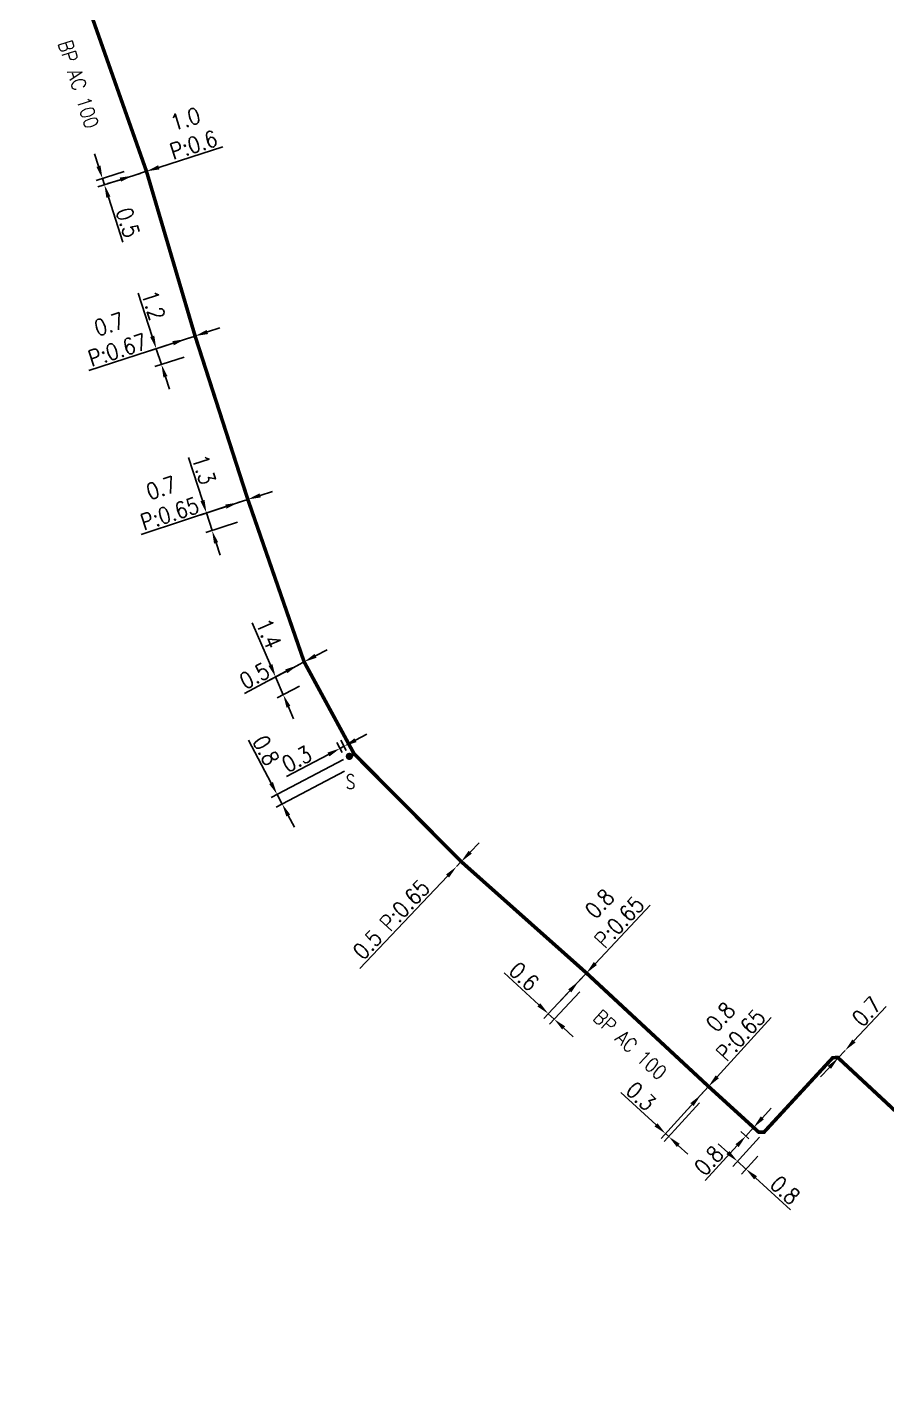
# Model space of a CAD drawing. Header units: millimetres. Extents: x 185000 to 186000, y 127990 to 129010.
# Drawn here: x 185877.5 to 185937, y 128813.1 to 128907.9 of the extents above; entities that cross this region are included whole.
import ezdxf
from ezdxf.enums import TextEntityAlignment as Align

# ---------------------------------------------------------------- set-up
doc = ezdxf.new("R2010")
doc.units = ezdxf.units.MM
doc.header["$PDMODE"] = 34
doc.linetypes.add('L_25_AP', pattern=[2000, 1000, 1000])
doc.layers.get('0').update_dxf_attribs({"linetype": 'CONTINUOUS'})
doc.layers.get('DEFPOINTS').update_dxf_attribs({"linetype": 'CONTINUOUS'})
doc.layers.add('L_150', color=1, linetype='CONTINUOUS')
doc.layers.add('L_300', color=7, linetype='CONTINUOUS')
doc.styles.add('G_ROMANS', font='ROMANS.SHX', dxfattribs={"width": 0.75})
doc.styles.get("Standard").update_dxf_attribs({"font": 'romans.shx', "width": 0.85})
doc.dimstyles.get("Standard").update_dxf_attribs({"dimtxt": 1.5, "dimasz": 1.2, "dimexe": 0.625, "dimexo": 0.625, "dimgap": 0.25, "dimtad": 1, "dimdec": 1, "dimzin": 0, "dimdsep": 46, "dimtxsty": 'Standard', "dimcen": -0.5, "dimadec": 0, "dimazin": 0, "dimtfac": 1, "dimtdec": 1, "dimtmove": 0, "dimatfit": 3, "dimfxl": 0, "dimtolj": 1, "dimtzin": 0, "dimarcsym": 0})

# ---------------------------------------------------------------- blocks, each defined once
blk = doc.blocks.new('*D753')
at = {"layer": 'DEFPOINTS', "color": 0, "linetype": 'Continuous', "transparency": 16777216}
for p in [(185928.518, 128831.321), (185928.402, 128830.008), (185927.267, 128828.76)]:
    blk.add_point(p, dxfattribs=at)
at = {"layer": 'L_150', "color": 0, "linetype": 'Continuous', "lineweight": -2, "transparency": 16777216}
for p, q in [((185928.203, 128830.975), (185926.361, 128828.95)), ((185926.011, 128829.903), (185925.345, 128830.508)), ((185928.087, 128829.661), (185926.951, 128828.413)), ((185926.676, 128829.297), (185927.267, 128828.76)), ((185927.932, 128828.154), (185930.357, 128825.947))]:
    blk.add_line(p, q, dxfattribs=at)
at = {"layer": 'L_150', "color": 0, "linetype": 'Continuous', "transparency": 16777216}
for points in [[(185926.112, 128830.013), (185925.91, 128829.792), (185926.676, 128829.297)], [(185928.033, 128828.265), (185927.832, 128828.043), (185927.267, 128828.76)]]:
    blk.add_solid(points, dxfattribs=at)
at = {"layer": 'L_150', "color": 0, "linetype": 'Continuous', "transparency": 16777216, "insert": (185929.983, 128827.303), "char_height": 1.125, "attachment_point": 5, "rotation": 317.70087}
blk.add_mtext('\\A1;0.8', dxfattribs=at)
blk = doc.blocks.new('*D754')
at = {"layer": 'DEFPOINTS', "color": 0, "linetype": 'Continuous', "transparency": 16777216}
for p in [(185933.659, 128836.463), (185934.136, 128836.975), (185934.136, 128836.975)]:
    blk.add_point(p, dxfattribs=at)
at = {"layer": 'L_150', "color": 0, "linetype": 'Continuous', "lineweight": -2, "transparency": 16777216}
for p, q in [((185934.749, 128837.635), (185936.982, 128840.035)), ((185933.659, 128836.463), (185934.136, 128836.975)), ((185933.046, 128835.804), (185932.433, 128835.145))]:
    blk.add_line(p, q, dxfattribs=at)
at = {"layer": 'L_150', "color": 0, "linetype": 'Continuous', "transparency": 16777216}
for points in [[(185934.639, 128837.737), (185934.859, 128837.532), (185934.136, 128836.975)], [(185932.937, 128835.906), (185933.156, 128835.702), (185933.659, 128836.463)]]:
    blk.add_solid(points, dxfattribs=at)
at = {"layer": 'L_150', "color": 0, "linetype": 'Continuous', "transparency": 16777216, "insert": (185935.623, 128839.675), "char_height": 1.125, "attachment_point": 5, "rotation": 47.07562}
blk.add_mtext('\\A1;0.7', dxfattribs=at)
blk = doc.blocks.new('*D755')
at = {"layer": 'DEFPOINTS', "color": 0, "linetype": 'Continuous', "transparency": 16777216}
for p in [(185927.256, 128831.051), (185928.164, 128831.306), (185927.81, 128830.546)]:
    blk.add_point(p, dxfattribs=at)
at = {"layer": 'L_150', "color": 0, "linetype": 'Continuous', "lineweight": -2, "transparency": 16777216}
for p, q in [((185928.4, 128832.308), (185929.006, 128832.974)), ((185927.794, 128831.642), (185927.256, 128831.051)), ((185927.817, 128831.621), (185927.447, 128831.958)), ((185927.464, 128830.861), (185926.909, 128831.366)), ((185926.65, 128830.385), (185924.444, 128827.96))]:
    blk.add_line(p, q, dxfattribs=at)
at = {"layer": 'L_150', "color": 0, "linetype": 'Continuous', "transparency": 16777216}
for points in [[(185928.289, 128832.409), (185928.511, 128832.207), (185927.794, 128831.642)], [(185926.539, 128830.486), (185926.761, 128830.284), (185927.256, 128831.051)]]:
    blk.add_solid(points, dxfattribs=at)
at = {"layer": 'L_150', "color": 0, "linetype": 'Continuous', "transparency": 16777216, "insert": (185924.689, 128829.344), "char_height": 1.125, "attachment_point": 5, "rotation": 47.70087}
blk.add_mtext('\\A1;0.8', dxfattribs=at)
blk = doc.blocks.new('*D758')
at = {"layer": 'DEFPOINTS', "color": 0, "linetype": 'Continuous', "transparency": 16777216}
for p in [(185924.671, 128834.486), (185924.353, 128833.692), (185921.915, 128831.011)]:
    blk.add_point(p, dxfattribs=at)
at = {"layer": 'L_150', "color": 0, "linetype": 'Continuous', "lineweight": -2, "transparency": 16777216}
for p, q in [((185921.032, 128831.824), (185918.604, 128834.058)), ((185924.355, 128834.14), (185921.378, 128830.868)), ((185924.038, 128833.345), (185921.599, 128830.665)), ((185921.915, 128831.011), (185921.694, 128831.215)), ((185922.577, 128830.402), (185923.239, 128829.793))]:
    blk.add_line(p, q, dxfattribs=at)
at = {"layer": 'L_150', "color": 0, "linetype": 'Continuous', "transparency": 16777216}
for points in [[(185921.133, 128831.934), (185920.93, 128831.714), (185921.694, 128831.215)], [(185922.678, 128830.512), (185922.475, 128830.292), (185921.915, 128831.011)]]:
    blk.add_solid(points, dxfattribs=at)
at = {"layer": 'L_150', "color": 0, "linetype": 'Continuous', "transparency": 16777216, "insert": (185919.987, 128833.805), "char_height": 1.125, "attachment_point": 5, "rotation": 317.37712}
blk.add_mtext('\\A1;0.3', dxfattribs=at)
blk = doc.blocks.new('*D759')
at = {"layer": 'DEFPOINTS', "color": 0, "linetype": 'Continuous', "transparency": 16777216}
for p in [(185924.671, 128834.486), (185924.133, 128833.895), (185924.133, 128833.895)]:
    blk.add_point(p, dxfattribs=at)
at = {"layer": 'L_150', "color": 0, "linetype": 'Continuous', "lineweight": -2, "transparency": 16777216}
for p, q in [((185925.277, 128835.152), (185929.015, 128839.261)), ((185924.133, 128833.895), (185924.671, 128834.486)), ((185923.527, 128833.229), (185922.921, 128832.563))]:
    blk.add_line(p, q, dxfattribs=at)
at = {"layer": 'L_150', "color": 0, "linetype": 'Continuous', "transparency": 16777216}
for points in [[(185925.166, 128835.253), (185925.388, 128835.051), (185924.671, 128834.486)], [(185923.416, 128833.33), (185923.638, 128833.128), (185924.133, 128833.895)]]:
    blk.add_solid(points, dxfattribs=at)
at = {"layer": 'L_150', "color": 0, "linetype": 'Continuous', "transparency": 16777216, "insert": (185926.201, 128838.675), "char_height": 1.125, "attachment_point": 5, "rotation": 47.70087}
blk.add_mtext('\\A1;0.8\\PP:0.65', dxfattribs=at)
blk = doc.blocks.new('*D760')
at = {"layer": 'DEFPOINTS', "color": 0, "linetype": 'Continuous', "transparency": 16777216}
for p in [(185916.212, 128842.344), (185916.068, 128841.386), (185913.973, 128839.152)]:
    blk.add_point(p, dxfattribs=at)
at = {"layer": 'L_150', "color": 0, "linetype": 'Continuous', "lineweight": -2, "transparency": 16777216}
for p, q in [((185912.909, 128840.138), (185910.506, 128842.367)), ((185915.891, 128842.002), (185913.249, 128839.184)), ((185915.747, 128841.045), (185913.652, 128838.81)), ((185913.973, 128839.152), (185913.569, 128839.526)), ((185914.632, 128838.54), (185915.292, 128837.928))]:
    blk.add_line(p, q, dxfattribs=at)
at = {"layer": 'L_150', "color": 0, "linetype": 'Continuous', "transparency": 16777216}
for points in [[(185913.011, 128840.248), (185912.807, 128840.028), (185913.569, 128839.526)], [(185914.734, 128838.65), (185914.53, 128838.43), (185913.973, 128839.152)]]:
    blk.add_solid(points, dxfattribs=at)
at = {"layer": 'L_150', "color": 0, "linetype": 'Continuous', "transparency": 16777216, "insert": (185911.888, 128842.109), "char_height": 1.125, "attachment_point": 5, "rotation": 317.15309}
blk.add_mtext('\\A1;0.6', dxfattribs=at)
blk = doc.blocks.new('*D761')
at = {"layer": 'DEFPOINTS', "color": 0, "linetype": 'Continuous', "transparency": 16777216}
for p in [(185916.212, 128842.344), (185915.665, 128841.761), (185915.665, 128841.761)]:
    blk.add_point(p, dxfattribs=at)
at = {"layer": 'L_150', "color": 0, "linetype": 'Continuous', "lineweight": -2, "transparency": 16777216}
for p, q in [((185916.827, 128843.001), (185920.627, 128847.053)), ((185915.665, 128841.761), (185916.212, 128842.344)), ((185915.049, 128841.104), (185914.433, 128840.447))]:
    blk.add_line(p, q, dxfattribs=at)
at = {"layer": 'L_150', "color": 0, "linetype": 'Continuous', "transparency": 16777216}
for points in [[(185916.718, 128843.103), (185916.937, 128842.898), (185916.212, 128842.344)], [(185914.94, 128841.207), (185915.158, 128841.001), (185915.665, 128841.761)]]:
    blk.add_solid(points, dxfattribs=at)
at = {"layer": 'L_150', "color": 0, "linetype": 'Continuous', "transparency": 16777216, "insert": (185917.804, 128846.509), "char_height": 1.125, "attachment_point": 5, "rotation": 46.84483}
blk.add_mtext('\\A1;0.8\\PP:0.65', dxfattribs=at)
blk = doc.blocks.new('*D762')
at = {"layer": 'DEFPOINTS', "color": 0, "linetype": 'Continuous', "transparency": 16777216}
for p in [(185907.203, 128849.715), (185907.203, 128849.715), (185907.534, 128850.063)]:
    blk.add_point(p, dxfattribs=at)
at = {"layer": 'L_150', "color": 0, "linetype": 'Continuous', "lineweight": -2, "transparency": 16777216}
for p, q in [((185908.154, 128850.716), (185908.774, 128851.368)), ((185907.534, 128850.063), (185907.203, 128849.715)), ((185906.583, 128849.063), (185900.497, 128842.66))]:
    blk.add_line(p, q, dxfattribs=at)
at = {"layer": 'L_150', "color": 0, "linetype": 'Continuous', "transparency": 16777216}
for points in [[(185908.045, 128850.819), (185908.263, 128850.612), (185907.534, 128850.063)], [(185906.475, 128849.166), (185906.692, 128848.96), (185907.203, 128849.715)]]:
    blk.add_solid(points, dxfattribs=at)
at = {"layer": 'L_150', "color": 0, "linetype": 'Continuous', "transparency": 16777216, "insert": (185902.687, 128846.052), "char_height": 1.125, "attachment_point": 5, "rotation": 46.45302}
blk.add_mtext('\\A1;0.5 P:0.65', dxfattribs=at)
blk = doc.blocks.new('*D763')
at = {"layer": 'DEFPOINTS', "color": 0, "linetype": 'Continuous', "transparency": 16777216}
for p in [(185899.78, 128857.358), (185899.847, 128856.545), (185895.127, 128854.051)]:
    blk.add_point(p, dxfattribs=at)
at = {"layer": 'L_300', "color": 0, "linetype": 'Continuous', "lineweight": -2, "transparency": 16777216}
for p, q in [((185894.356, 128855.51), (185892.79, 128858.474)), ((185899.365, 128857.139), (185894.362, 128854.495)), ((185899.433, 128856.326), (185894.713, 128853.832)), ((185895.127, 128854.051), (185894.777, 128854.714)), ((185895.548, 128853.255), (185895.968, 128852.46))]:
    blk.add_line(p, q, dxfattribs=at)
at = {"layer": 'L_300', "color": 0, "linetype": 'Continuous', "transparency": 16777216}
for points in [[(185894.489, 128855.58), (185894.224, 128855.44), (185894.777, 128854.714)], [(185895.68, 128853.326), (185895.415, 128853.185), (185895.127, 128854.051)]]:
    blk.add_solid(points, dxfattribs=at)
at = {"layer": 'L_300', "color": 0, "linetype": 'Continuous', "transparency": 16777216, "insert": (185894.009, 128857.772), "char_height": 1.125, "attachment_point": 5, "rotation": 297.85154}
blk.add_mtext('\\A1;0.8', dxfattribs=at)
blk = doc.blocks.new('*D764')
at = {"layer": 'DEFPOINTS', "color": 0, "linetype": 'Continuous', "transparency": 16777216}
for p in [(185899.129, 128857.905), (185899.497, 128857.208), (185899.78, 128857.358)]:
    blk.add_point(p, dxfattribs=at)
at = {"layer": 'L_300', "color": 0, "linetype": 'Continuous', "lineweight": -2, "transparency": 16777216}
for p, q in [((185899.278, 128857.623), (185898.91, 128858.319)), ((185899.561, 128857.772), (185899.193, 128858.469)), ((185900.207, 128858.475), (185901.003, 128858.895)), ((185898.333, 128857.484), (185895.434, 128855.952)), ((185899.412, 128858.054), (185899.129, 128857.905))]:
    blk.add_line(p, q, dxfattribs=at)
at = {"layer": 'L_300', "color": 0, "linetype": 'Continuous', "transparency": 16777216}
for points in [[(185900.137, 128858.607), (185900.278, 128858.342), (185899.412, 128858.054)], [(185898.263, 128857.617), (185898.403, 128857.352), (185899.129, 128857.905)]]:
    blk.add_solid(points, dxfattribs=at)
at = {"layer": 'L_300', "color": 0, "linetype": 'Continuous', "transparency": 16777216, "insert": (185896.135, 128857.171), "char_height": 1.125, "attachment_point": 5, "rotation": 27.85154}
blk.add_mtext('\\A1;0.3', dxfattribs=at)
blk = doc.blocks.new('*D765')
at = {"layer": 'DEFPOINTS', "color": 0, "linetype": 'Continuous', "transparency": 16777216}
for p in [(185896.646, 128863.905), (185896.737, 128862.431), (185895.203, 128861.62)]:
    blk.add_point(p, dxfattribs=at)
at = {"layer": 'L_150', "color": 0, "linetype": 'Continuous', "lineweight": -2, "transparency": 16777216}
for p, q in [((185894.313, 128863.687), (185893.053, 128866.615)), ((185896.23, 128863.685), (185894.253, 128862.641)), ((185895.203, 128861.62), (185894.669, 128862.86)), ((185896.321, 128862.211), (185894.787, 128861.401)), ((185895.559, 128860.794), (185895.914, 128859.967))]:
    blk.add_line(p, q, dxfattribs=at)
at = {"layer": 'L_150', "color": 0, "linetype": 'Continuous', "transparency": 16777216}
for points in [[(185894.451, 128863.746), (185894.176, 128863.628), (185894.669, 128862.86)], [(185895.696, 128860.853), (185895.421, 128860.734), (185895.203, 128861.62)]]:
    blk.add_solid(points, dxfattribs=at)
at = {"layer": 'L_150', "color": 0, "linetype": 'Continuous', "transparency": 16777216, "insert": (185894.194, 128865.861), "char_height": 1.125, "attachment_point": 5, "rotation": 293.28529}
blk.add_mtext('\\A1;1.4', dxfattribs=at)
blk = doc.blocks.new('*D766')
at = {"layer": 'DEFPOINTS', "color": 0, "linetype": 'Continuous', "transparency": 16777216}
for p in [(185896.646, 128863.905), (185896.203, 128863.671), (185896.203, 128863.671)]:
    blk.add_point(p, dxfattribs=at)
at = {"layer": 'L_150', "color": 0, "linetype": 'Continuous', "lineweight": -2, "transparency": 16777216}
for p, q in [((185897.441, 128864.325), (185898.237, 128864.746)), ((185896.646, 128863.905), (185896.203, 128863.671)), ((185895.408, 128863.251), (185892.509, 128861.719))]:
    blk.add_line(p, q, dxfattribs=at)
at = {"layer": 'L_150', "color": 0, "linetype": 'Continuous', "transparency": 16777216}
for points in [[(185897.371, 128864.458), (185897.511, 128864.192), (185896.646, 128863.905)], [(185895.338, 128863.383), (185895.478, 128863.118), (185896.203, 128863.671)]]:
    blk.add_solid(points, dxfattribs=at)
at = {"layer": 'L_150', "color": 0, "linetype": 'Continuous', "transparency": 16777216, "insert": (185893.21, 128862.938), "char_height": 1.125, "attachment_point": 5, "rotation": 27.85154}
blk.add_mtext('\\A1;0.5', dxfattribs=at)
blk = doc.blocks.new('*D767')
at = {"layer": 'DEFPOINTS', "color": 0, "linetype": 'Continuous', "transparency": 16777216}
for p in [(185892.744, 128875.16), (185892.47, 128873.723), (185890.268, 128873.003)]:
    blk.add_point(p, dxfattribs=at)
at = {"layer": 'L_150', "color": 0, "linetype": 'Continuous', "lineweight": -2, "transparency": 16777216}
for p, q in [((185889.602, 128875.079), (185888.642, 128878.07)), ((185892.298, 128875.014), (185889.432, 128874.076)), ((185890.268, 128873.003), (185889.877, 128874.222)), ((185892.024, 128873.578), (185889.823, 128872.857)), ((185890.544, 128872.146), (185890.819, 128871.289))]:
    blk.add_line(p, q, dxfattribs=at)
at = {"layer": 'L_150', "color": 0, "linetype": 'Continuous', "transparency": 16777216}
for points in [[(185889.745, 128875.125), (185889.459, 128875.033), (185889.877, 128874.222)], [(185890.686, 128872.192), (185890.401, 128872.1), (185890.268, 128873.003)]]:
    blk.add_solid(points, dxfattribs=at)
at = {"layer": 'L_150', "color": 0, "linetype": 'Continuous', "transparency": 16777216, "insert": (185889.699, 128877.232), "char_height": 1.125, "attachment_point": 5, "rotation": 287.79519}
blk.add_mtext('\\A1;1.3', dxfattribs=at)
blk = doc.blocks.new('*D768')
at = {"layer": 'DEFPOINTS', "color": 0, "linetype": 'Continuous', "transparency": 16777216}
for p in [(185892.744, 128875.16), (185892.079, 128874.942), (185892.079, 128874.942)]:
    blk.add_point(p, dxfattribs=at)
at = {"layer": 'L_150', "color": 0, "linetype": 'Continuous', "lineweight": -2, "transparency": 16777216}
for p, q in [((185892.744, 128875.16), (185892.079, 128874.942)), ((185893.599, 128875.44), (185894.455, 128875.72)), ((185891.223, 128874.662), (185885.349, 128872.74))]:
    blk.add_line(p, q, dxfattribs=at)
at = {"layer": 'L_150', "color": 0, "linetype": 'Continuous', "transparency": 16777216}
for points in [[(185893.553, 128875.582), (185893.646, 128875.297), (185892.744, 128875.16)], [(185891.177, 128874.805), (185891.27, 128874.52), (185892.079, 128874.942)]]:
    blk.add_solid(points, dxfattribs=at)
at = {"layer": 'L_150', "color": 0, "linetype": 'Continuous', "transparency": 16777216, "insert": (185887.037, 128875.068), "char_height": 1.125, "attachment_point": 5, "rotation": 18.11962}
blk.add_mtext('\\A1;0.7 \\PP:0.65', dxfattribs=at)
blk = doc.blocks.new('*D769')
at = {"layer": 'DEFPOINTS', "color": 0, "linetype": 'Continuous', "transparency": 16777216}
for p in [(185889.089, 128886.482), (185888.78, 128885.172), (185886.757, 128884.511)]:
    blk.add_point(p, dxfattribs=at)
at = {"layer": 'L_150', "color": 0, "linetype": 'Continuous', "lineweight": -2, "transparency": 16777216}
for p, q in [((185886.121, 128886.46), (185885.146, 128889.447)), ((185888.644, 128886.337), (185885.955, 128885.459)), ((185886.757, 128884.511), (185886.4, 128885.605)), ((185888.335, 128885.026), (185886.311, 128884.366)), ((185887.036, 128883.656), (185887.315, 128882.8))]:
    blk.add_line(p, q, dxfattribs=at)
at = {"layer": 'L_150', "color": 0, "linetype": 'Continuous', "transparency": 16777216}
for points in [[(185886.264, 128886.507), (185885.978, 128886.414), (185886.4, 128885.605)], [(185887.179, 128883.702), (185886.893, 128883.609), (185886.757, 128884.511)]]:
    blk.add_solid(points, dxfattribs=at)
at = {"layer": 'L_150', "color": 0, "linetype": 'Continuous', "transparency": 16777216, "insert": (185886.207, 128888.614), "char_height": 1.125, "attachment_point": 5, "rotation": 288.07004}
blk.add_mtext('\\A1;1.2', dxfattribs=at)
blk = doc.blocks.new('*D770')
at = {"layer": 'DEFPOINTS', "color": 0, "linetype": 'Continuous', "transparency": 16777216}
for p in [(185888.424, 128886.265), (185888.424, 128886.265), (185889.089, 128886.482)]:
    blk.add_point(p, dxfattribs=at)
at = {"layer": 'L_150', "color": 0, "linetype": 'Continuous', "lineweight": -2, "transparency": 16777216}
for p, q in [((185889.945, 128886.761), (185890.8, 128887.04)), ((185887.568, 128885.986), (185881.735, 128884.083)), ((185889.089, 128886.482), (185888.424, 128886.265))]:
    blk.add_line(p, q, dxfattribs=at)
at = {"layer": 'L_150', "color": 0, "linetype": 'Continuous', "transparency": 16777216}
for points in [[(185889.898, 128886.904), (185889.991, 128886.619), (185889.089, 128886.482)], [(185887.522, 128886.128), (185887.615, 128885.843), (185888.424, 128886.265)]]:
    blk.add_solid(points, dxfattribs=at)
at = {"layer": 'L_150', "color": 0, "linetype": 'Continuous', "transparency": 16777216, "insert": (185883.425, 128886.409), "char_height": 1.125, "attachment_point": 5, "rotation": 18.07004}
blk.add_mtext('\\A1;0.7\\PP:0.67', dxfattribs=at)
blk = doc.blocks.new('*D771')
at = {"layer": 'DEFPOINTS', "color": 0, "linetype": 'Continuous', "transparency": 16777216}
for p in [(185884.631, 128898.019), (185882.67, 128897.39), (185885.721, 128897.895)]:
    blk.add_point(p, dxfattribs=at)
at = {"layer": 'L_150', "color": 0, "linetype": 'Continuous', "lineweight": -2, "transparency": 16777216}
for p, q in [((185882.395, 128898.247), (185882.121, 128899.104)), ((185884.185, 128897.875), (185882.223, 128897.247)), ((185885.275, 128897.752), (185882.361, 128896.819)), ((185882.67, 128897.39), (185882.807, 128896.962)), ((185883.082, 128896.104), (185884.082, 128892.982))]:
    blk.add_line(p, q, dxfattribs=at)
at = {"layer": 'L_150', "color": 0, "linetype": 'Continuous', "transparency": 16777216}
for points in [[(185882.538, 128898.293), (185882.252, 128898.201), (185882.67, 128897.39)], [(185883.224, 128896.15), (185882.939, 128896.059), (185882.807, 128896.962)]]:
    blk.add_solid(points, dxfattribs=at)
at = {"layer": 'L_150', "color": 0, "linetype": 'Continuous', "transparency": 16777216, "insert": (185884.433, 128894.344), "char_height": 1.125, "attachment_point": 5, "rotation": 287.76307}
blk.add_mtext('\\A1;0.5', dxfattribs=at)
blk = doc.blocks.new('*D772')
at = {"layer": 'DEFPOINTS', "color": 0, "linetype": 'Continuous', "transparency": 16777216}
for p in [(185884.769, 128897.59), (185884.769, 128897.59), (185885.721, 128897.895)]:
    blk.add_point(p, dxfattribs=at)
at = {"layer": 'L_150', "color": 0, "linetype": 'Continuous', "lineweight": -2, "transparency": 16777216}
for p, q in [((185886.578, 128898.17), (185891.001, 128899.587)), ((185883.912, 128897.315), (185883.054, 128897.041)), ((185884.769, 128897.59), (185885.721, 128897.895))]:
    blk.add_line(p, q, dxfattribs=at)
at = {"layer": 'L_150', "color": 0, "linetype": 'Continuous', "transparency": 16777216}
for points in [[(185886.532, 128898.312), (185886.624, 128898.027), (185885.721, 128897.895)], [(185883.866, 128897.458), (185883.957, 128897.173), (185884.769, 128897.59)]]:
    blk.add_solid(points, dxfattribs=at)
at = {"layer": 'L_150', "color": 0, "linetype": 'Continuous', "transparency": 16777216, "insert": (185888.703, 128900.622), "char_height": 1.125, "attachment_point": 5, "rotation": 17.76307}
blk.add_mtext('\\A1;1.0\\PP:0.6', dxfattribs=at)
blk = doc.blocks.new('L_300_11')
at = {"color": 0, "linetype": 'Continuous', "const_width": 0.248, "flags": 128}
blk.add_lwpolyline([(-0.126, 0, 1), (0.126, 0, 1)], format="xyb", close=True, dxfattribs=at)
at = {"linetype": 'Continuous', "style": 'G_ROMANS', "width": 0.75}
blk.add_attdef('S', text='', height=1, dxfattribs=at).set_placement((0, 1.35), align=Align.MIDDLE_CENTER)
at = {"color": 0, "linetype": 'Continuous', "width": 0.75, "flags": 3}
for tag, p in [('DEF_LEG', (0, -5)), ('DEF_COUP', (0, -7.5)), ('DEF_TYPE', (0, -10))]:
    blk.add_attdef(tag, text='', height=1.2, dxfattribs=at).set_placement(p, align=Align.MIDDLE)

msp = doc.modelspace()

# ---------------------------------------------------------------- linework, layer by layer
at = {"layer": 'L_150', "linetype": 'L_25_AP', "const_width": 0.25, "flags": 128}
for points in [[(185953.825, 128756.4), (185954.42, 128758.367), (185957.559, 128768.746), (185957.559, 128768.746), (185961.309, 128780.028), (185961.309, 128780.028), (185964.67, 128791.547), (185965.342, 128793.851), (185966.061, 128806.449), (185964.503, 128807.725), (185955.816, 128815.817), (185946.928, 128823.712), (185938.272, 128832.172), (185938.272, 128832.172), (185933.659, 128836.463), (185933.659, 128836.463), (185933.632, 128836.489), (185933.279, 128836.476), (185932.914, 128836.082), (185928.518, 128831.321), (185928.164, 128831.306), (185927.447, 128831.958), (185926.751, 128832.591), (185924.671, 128834.486), (185916.212, 128842.344), (185907.534, 128850.063), (185900.109, 128857.532), (185896.646, 128863.905), (185892.744, 128875.16), (185889.089, 128886.482), (185885.721, 128897.895), (185881.759, 128909.119), (185879.087, 128917.728), (185878.926, 128917.818), (185875.485, 128918.381), (185872.659, 128918.843), (185871.931, 128918.611), (185871.386, 128917.986), (185870.99, 128917.532), (185864.046, 128908.797), (185864.046, 128908.797), (185856.528, 128899.522), (185849.365, 128890.122), (185846.37, 128885.566), (185846.37, 128885.566), (185840.437, 128875.575), (185834.793, 128865.469), (185831.871, 128860.28), (185828.908, 128855.02), (185823.166, 128844.63), (185823.166, 128844.63), (185811.556, 128824.735), (185805.201, 128813.502), (185802.687, 128809.643), (185801.11, 128807.2)], [(185899.78, 128857.358), (185899.78, 128857.358), (185900.109, 128857.532)]]:
    msp.add_lwpolyline(points, dxfattribs=at)

# ---------------------------------------------------------------- block references
at = {"layer": 'L_300', "ltscale": 0.5}
ref = msp.add_blockref('L_300_11', (185899.78, 128857.358), dxfattribs=at)
ref.add_attrib('S', 'S', dxfattribs={"layer": '0', "linetype": 'Continuous', "height": 1, "style": 'G_ROMANS', "width": 0.75}).set_placement((185899.865, 128855.604), align=Align.MIDDLE_CENTER)

# ---------------------------------------------------------------- texts
at = {"layer": 'L_150', "linetype": 'Continuous', "width": 0.85}
for rotation, p in [(287.76307, (185881.012, 128903.929)), (317.11137, (185919.235, 128837.374))]:
    msp.add_text('BP AC 100', height=1, rotation=rotation, dxfattribs=at).set_placement(p, align=Align.MIDDLE)

# ---------------------------------------------------------------- dimensions: what is measured, and where the dimension line sits
at = {"layer": 'L_150', "linetype": 'Continuous'}
for base, p1, p2, angle, text, override, picture, middle in [((185884.769, 128897.59), (185885.721, 128897.895), (185884.769, 128897.59), 17.76307, '<>\\PP:0.6', {"dimscale": 0.75, "dimatfit": 0}, '*D772', (185889.218, 128899.015)), ((185888.424, 128886.265), (185889.089, 128886.482), (185888.424, 128886.265), 18.07004, '<>\\PP:0.67', {"dimscale": 0.75, "dimatfit": 0}, '*D770', (185883.948, 128884.805)), ((185892.079, 128874.942), (185892.744, 128875.16), (185892.079, 128874.942), 18.11962, '<> \\PP:0.65', {"dimscale": 0.75, "dimatfit": 0}, '*D768', (185887.561, 128873.464)), ((185907.203, 128849.715), (185907.534, 128850.063), (185907.203, 128849.715), 46.45302, '<> P:0.65', {"dimscale": 0.75, "dimlfac": 1, "dimlunit": 2, "dimatfit": 0}, '*D762', (185903.23, 128845.535)), ((185915.665, 128841.761), (185916.212, 128842.344), (185915.665, 128841.761), 46.84483, '<>\\PP:0.65', {"dimscale": 0.75, "dimatfit": 0}, '*D761', (185919.035, 128845.355)), ((185913.973, 128839.152), (185916.212, 128842.344), (185916.068, 128841.386), 137.15309, '0.6', {"dimscale": 0.75, "dimatfit": 0}, '*D760', (185911.378, 128841.559)), ((185924.133, 128833.895), (185924.671, 128834.486), (185924.133, 128833.895), 47.70087, '<>\\PP:0.65', {"dimscale": 0.75, "dimatfit": 0}, '*D759', (185927.449, 128837.539))]:
    dim = msp.add_linear_dim(base=base, p1=p1, p2=p2, angle=angle, text=text, dimstyle='Standard', override=override, dxfattribs=at)
    dim.commit()
    dim.dimension.update_dxf_attribs({"geometry": picture, "text_midpoint": middle, "dimtype": 160})
for base, p1, p2, angle, override, picture, middle in [((185882.669762, 128897.390081), (185885.721013, 128897.895035), (185884.6314, 128898.0185), 287.763074, {"dimscale": 0.75, "dimatfit": 0}, '*D771', (185883.719025, 128894.114759)), ((185886.75692, 128884.51146), (185889.08927, 128886.48211), (185888.7805, 128885.1717), 108.07004, {"dimscale": 0.75, "dimatfit": 0}, '*D769', (185885.49419, 128888.38166)), ((185890.268, 128873.003), (185892.744, 128875.16), (185892.47, 128873.723), 107.79519, {"dimscale": 0.75, "dimatfit": 0}, '*D767', (185888.985, 128877.003)), ((185895.203, 128861.62), (185896.646, 128863.905), (185896.737, 128862.431), 113.28529, {"dimscale": 0.75, "dimatfit": 0}, '*D765', (185893.506, 128865.564)), ((185896.203, 128863.671), (185896.646, 128863.905), (185896.203, 128863.671), 27.85154, {"dimscale": 0.75, "dimlfac": 1, "dimlunit": 2, "dimatfit": 0}, '*D766', (185893.56, 128862.274)), ((185934.136, 128836.975), (185933.659, 128836.463), (185934.136, 128836.975), 227.07562, {"dimscale": 0.75, "dimatfit": 0}, '*D754', (185936.172, 128839.164)), ((185921.915, 128831.011), (185924.671, 128834.486), (185924.353, 128833.692), 137.37712, {"dimscale": 0.75, "dimatfit": 0}, '*D758', (185919.479, 128833.253)), ((185927.256, 128831.051), (185928.164, 128831.306), (185927.81, 128830.546), 47.70087, {"dimscale": 0.75, "dimatfit": 0}, '*D755', (185925.244, 128828.84)), ((185927.267, 128828.76), (185928.518, 128831.321), (185928.402, 128830.008), 137.70087, {"dimscale": 0.75, "dimatfit": 0}, '*D753', (185929.478, 128826.748))]:
    dim = msp.add_linear_dim(base=base, p1=p1, p2=p2, angle=angle, dimstyle='Standard', override=override, dxfattribs=at)
    dim.commit()
    dim.dimension.update_dxf_attribs({"geometry": picture, "text_midpoint": middle, "dimtype": 160})
at = {"layer": 'L_300', "linetype": 'Continuous'}
for base, p1, p2, angle, picture, middle in [((185895.127078, 128854.051186), (185899.779645, 128857.357819), (185899.8471, 128856.5452), 117.851541, '*D763', (185893.345929, 128857.422082)), ((185899.129, 128857.905), (185899.78, 128857.358), (185899.497, 128857.208), 27.85154, '*D764', (185896.486, 128856.508))]:
    dim = msp.add_linear_dim(base=base, p1=p1, p2=p2, angle=angle, dimstyle='Standard', override={"dimscale": 0.75, "dimatfit": 0}, dxfattribs=at)
    dim.commit()
    dim.dimension.update_dxf_attribs({"geometry": picture, "text_midpoint": middle, "dimtype": 160})

doc.saveas('drawing.dxf')
